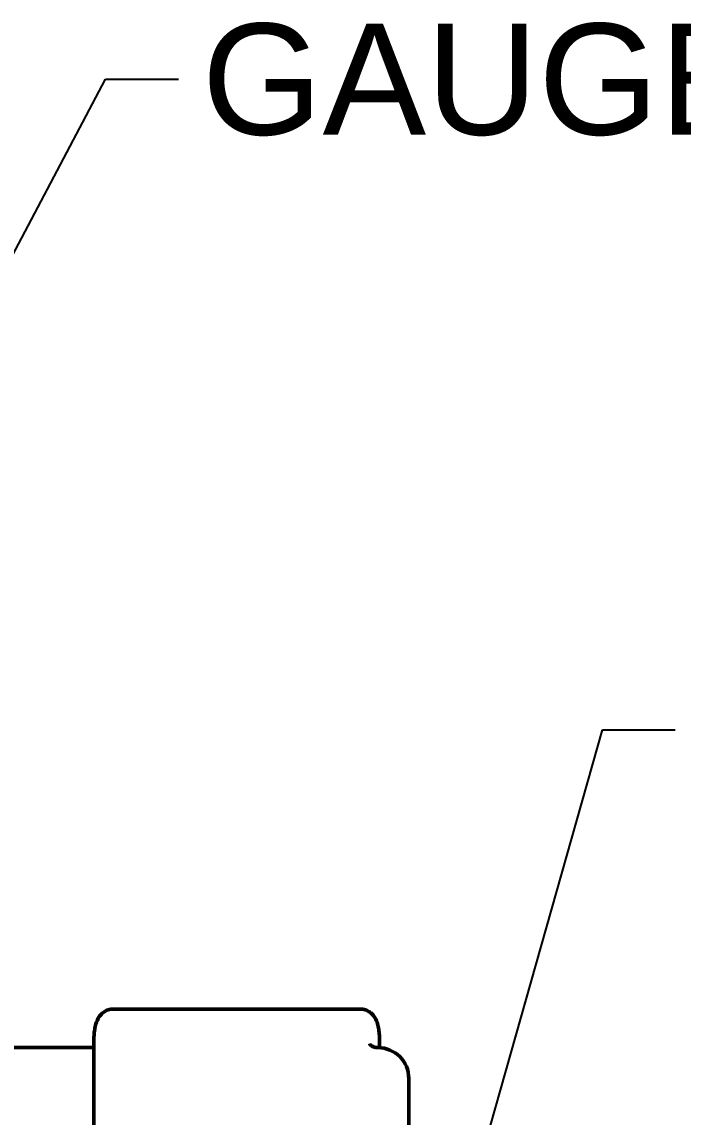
# Model space of a CAD drawing. Header units: inches. Extents: x 15 to 402, y 6 to 258.
# Drawn here: x 223.45 to 234.16, y 94.49 to 112.22 of the extents above; entities that cross this region are included whole.
import ezdxf

# ---------------------------------------------------------------- set-up
doc = ezdxf.new("R2010")
doc.units = ezdxf.units.IN
doc.header["$LTSCALE"] = 12
doc.header["$MEASUREMENT"] = 0
doc.layers.add('Symbol (ANSI)', color=7, linetype='Continuous', lineweight=25)
doc.layers.add('Visible (ANSI)', color=7, linetype='Continuous', lineweight=50)
doc.styles.add('MEMCOR Medium', font='arial.ttf')
doc.dimstyles.new('Default (ANSI)$7', dxfattribs={"dimscale": 12, "dimtxt": 0.15, "dimasz": 0.098425, "dimexe": 0.125, "dimexo": 0.0625, "dimgap": 0.031496, "dimtad": 0, "dimtih": 1, "dimtoh": 1, "dimdec": 4, "dimrnd": 1e-08, "dimzin": 3, "dimdsep": 46, "dimlunit": 5, "dimtxsty": 'MEMCOR Medium', "dimcen": 0.09, "dimdle": 0.393701, "dimclrd": 256, "dimclre": 256, "dimclrt": 256, "dimadec": 0, "dimazin": 1, "dimtfac": 0.8, "dimtofl": 0, "dimtmove": 0, "dimatfit": 3, "dimfxl": 1, "dimfrac": 1, "dimtolj": 1, "dimtzin": 4, "dimlwd": -1, "dimlwe": -1, "dimarcsym": 0})

msp = doc.modelspace()

# ---------------------------------------------------------------- linework, layer by layer
at = {"layer": 'Visible (ANSI)'}
for p, q in [((225.17346, 96.23586), (224.93198, 96.23586)), ((228.92634, 96.23586), (225.17346, 96.23586)), ((224.57843, 95.61086), (218.29991, 95.61086)), ((224.61728, 95.73586), (224.61728, 78.98586)), ((229.24105, 95.73586), (229.24105, 95.61019)), ((229.71519, 79.61086), (229.71519, 95.11086))]:
    msp.add_line(p, q, dxfattribs=at)
msp.add_arc((229.21519, 95.11086), 0.5, 0, 90, dxfattribs=at)
for points, knots in [([(224.93198, 96.23586), (224.90276, 96.23586), (224.87372, 96.23079), (224.82033, 96.2132), (224.79674, 96.20036), (224.7531, 96.16996), (224.73555, 96.15225), (224.70154, 96.11188), (224.6891, 96.09047), (224.6615, 96.03569), (224.65189, 96.00515), (224.63604, 95.94355), (224.63049, 95.91275), (224.62221, 95.84943), (224.61956, 95.81701), (224.6176, 95.76815), (224.61728, 95.75201), (224.61728, 95.73586)], [1.57079633, 1.57079633, 1.57079633, 1.57079633, 1.65586146, 1.65586146, 1.74915054, 1.74915054, 1.86882053, 1.86882053, 2.04520141, 2.04520141, 2.35936067, 2.35936067, 2.67351994, 2.67351994, 2.9876792, 2.9876792, 3.14159265, 3.14159265, 3.14159265, 3.14159265]), ([(228.92634, 96.23586), (228.95556, 96.23586), (228.9846, 96.23079), (229.03799, 96.2132), (229.06159, 96.20036), (229.10523, 96.16996), (229.12277, 96.15225), (229.15679, 96.11188), (229.16922, 96.09047), (229.19683, 96.03569), (229.20644, 96.00515), (229.22228, 95.94355), (229.22783, 95.91275), (229.23612, 95.84943), (229.23876, 95.81701), (229.24072, 95.76815), (229.24105, 95.75201), (229.24105, 95.73586)], [4.71238898, 4.71238898, 4.71238898, 4.71238898, 4.79745411, 4.79745411, 4.89074319, 4.89074319, 5.01041319, 5.01041319, 5.18679406, 5.18679406, 5.50095332, 5.50095332, 5.81511259, 5.81511259, 6.12927185, 6.12927185, 6.28318531, 6.28318531, 6.28318531, 6.28318531]), ([(229.07739, 95.67141), (229.07739, 95.67141), (229.07782, 95.67073), (229.08119, 95.66634), (229.08641, 95.65976), (229.10762, 95.64257), (229.12278, 95.63236), (229.16392, 95.61634), (229.18936, 95.61086), (229.21519, 95.61086)], [1.190962075, 1.190962075, 1.190962075, 1.190962075, 1.245196301, 1.245196301, 1.363893781, 1.363893781, 1.470379471, 1.470379471, 1.570796327, 1.570796327, 1.570796327, 1.570796327])]:
    msp.add_open_spline(points, degree=3, knots=knots, dxfattribs=at)
msp.add_open_spline([(224.61728, 95.61469), (224.60492, 95.61222), (224.59168, 95.61086), (224.57843, 95.61086)], degree=3, dxfattribs=at)

# ---------------------------------------------------------------- texts
at = {"layer": 'Symbol (ANSI)', "insert": (226.36317, 112.19087), "char_height": 1.8000001, "width": 18.0315566, "attachment_point": 1, "style": 'MEMCOR Medium'}
msp.add_mtext('\\fArial|b0|i0;GAUGE PANEL', dxfattribs=at)

# ---------------------------------------------------------------- leaders
at = {"layer": 'Symbol (ANSI)', "annotation_type": 0, "has_hookline": 1, "hookline_direction": 0}
for points, text_width in [([(221.67322, 105.35805), (224.80411, 111.29087), (225.98522, 111.29087)], 17.80355), ([(229.71519, 89.67593), (232.84837, 100.75576), (234.02947, 100.75576)], 18.35484)]:
    msp.add_leader(points, dimstyle='Default (ANSI)$7', override={"dimtad": 0}, dxfattribs=dict(at, text_width=text_width))

doc.saveas('drawing.dxf')
